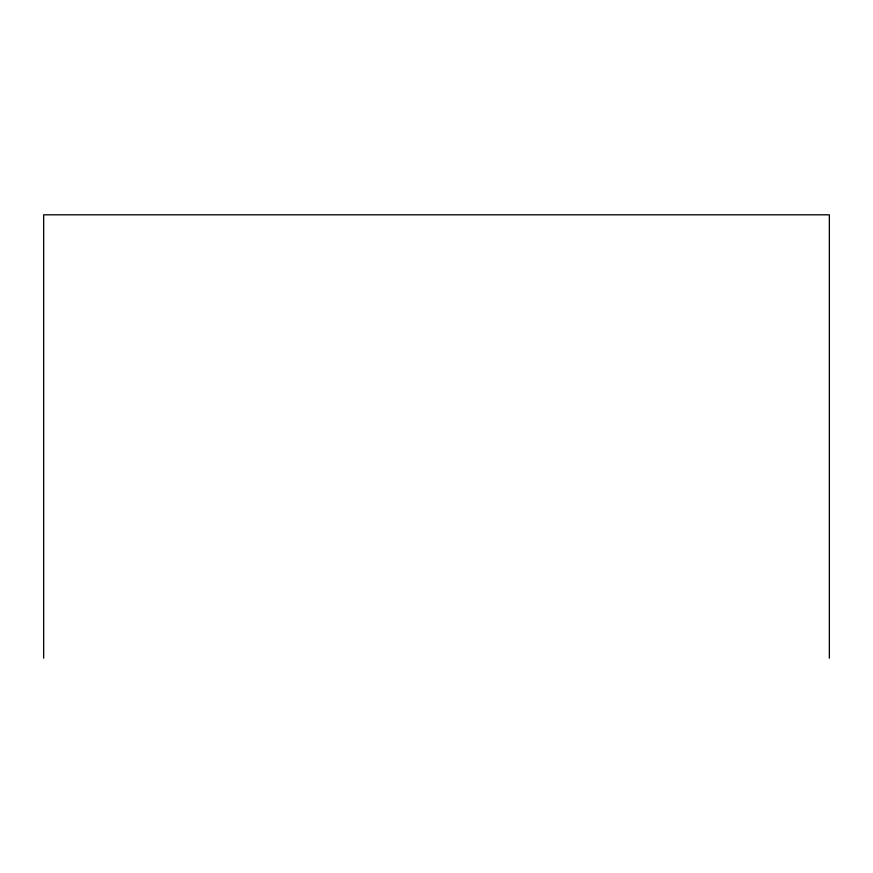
<?xml version="1.0" encoding="UTF-8"?>
<svg xmlns="http://www.w3.org/2000/svg" width="873" height="873" viewBox="0 0 873 873"><rect width="100%" height="100%" fill="white"/><g stroke="black" fill="none" stroke-linecap="round" stroke-linejoin="round"><path stroke-width="1.31" d="M829.35 658.198L829.35 214.802L43.65 214.802L43.65 658.198"/></g></svg>
